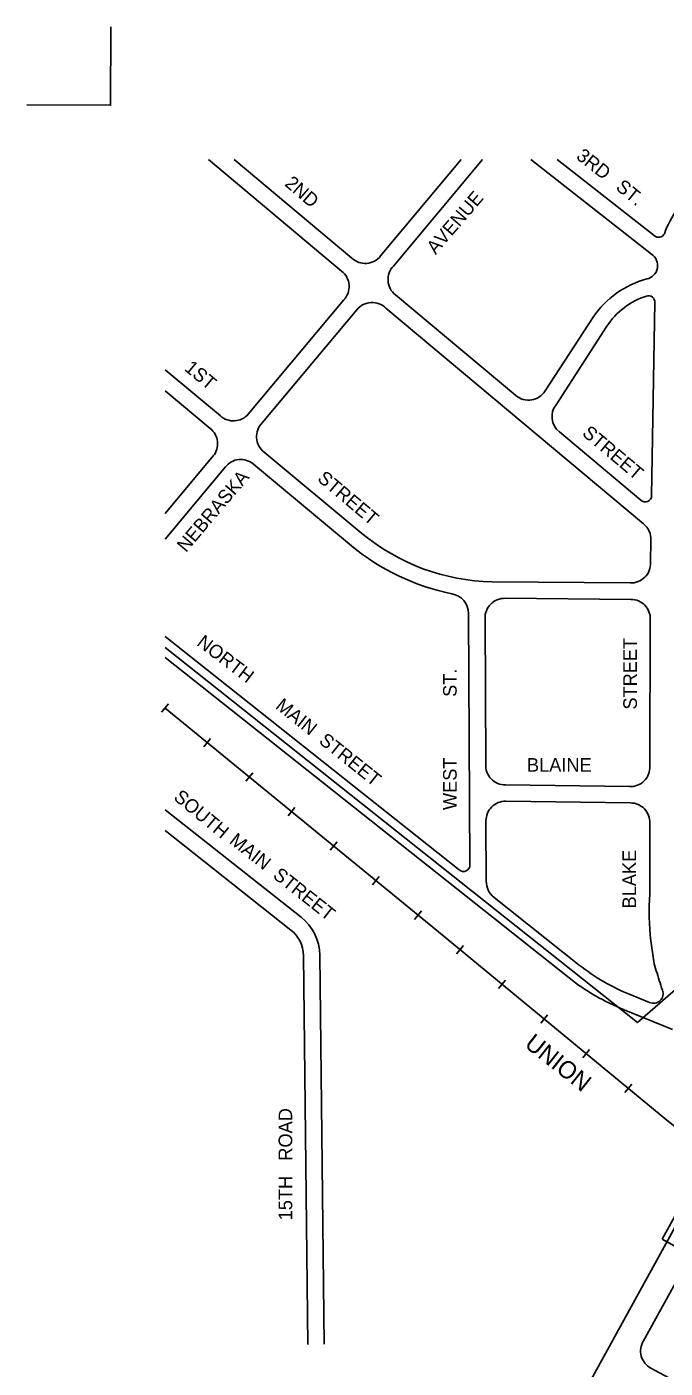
# Model space of a CAD drawing. Extents: x -12.268 to -11.611, y 15.034 to 15.767.
# Drawn here: x -12.2683 to -12.0465, y 15.3008 to 15.7672 of the extents above; entities that cross this region are included whole.
import ezdxf

# ---------------------------------------------------------------- set-up
doc = ezdxf.new("R2010")
doc.units = 0
for name, color, linetype in [('PL Inter Bridges', 7, 'Continuous'), ('PL Inter City Limit', 7, 'Continuous'), ('PL Inter Plot Fence Markers', 7, 'Continuous'), ('PL Inter Railroads', 7, 'Continuous'), ('PL Inter Road Lines', 7, 'Continuous'), ('PL Inter Street Names', 7, 'Continuous')]:
    doc.layers.add(name, color=color, linetype=linetype)

msp = doc.modelspace()

# ---------------------------------------------------------------- linework, layer by layer
at = {"layer": 'PL Inter Bridges'}
msp.add_line((-12.035876423217877, 15.339283277652855), (-12.047475368852094, 15.345679076920801), dxfattribs=at)
msp.add_lwpolyline([(-12.047475368852094, 15.345679076920801), (-12.03638583402644, 15.365815353103248), (-12.00629946337446, 15.420742798106732)], dxfattribs=at)
at = {"layer": 'PL Inter City Limit'}
msp.add_line((-12.22030661752578, 15.551346525240309), (-12.056052719881192, 15.421063112045204), dxfattribs=at)
msp.add_lwpolyline([(-12.056052719881194, 15.421063112045204), (-12.001600411101956, 15.468255112987208), (-11.971847240486975, 15.500341865611206), (-11.925856228392579, 15.57559988540204)], dxfattribs=at)
at = {"layer": 'PL Inter Plot Fence Markers'}
msp.add_lwpolyline([(-12.268348245013714, 15.740047497019225), (-12.239246011465173, 15.739940618473899), (-12.239193940557099, 15.767177828832933)], dxfattribs=at)
at = {"layer": 'PL Inter Road Lines'}
for p, q in [((-12.15898066267798, 15.682273192719807), (-12.205208753983307, 15.721001224534504)), ((-12.155376236886301, 15.686745997050165), (-12.196300316468836, 15.721001224534504)), ((-12.14535736967274, 15.687577363590812), (-12.117349850870378, 15.721001224534504)), ((-12.140907847358836, 15.683988139988692), (-12.10994290897016, 15.721001224534504)), ((-12.051175918287289, 15.688129482908483), (-12.093163421050523, 15.721001224534504)), ((-12.050278860037213, 15.694601517913583), (-12.084012587654842, 15.721001224534504)), ((-12.098339147226755, 15.638961718706764), (-12.140234493765423, 15.673998646253173)), ((-12.191426610590616, 15.632469138861824), (-12.15818990518265, 15.6722149143345)), ((-12.05399358210795, 15.594414041861148), (-12.14354750343905, 15.669371531212354)), ((-12.186520596667554, 15.629443677545282), (-12.15359825533356, 15.668836871875056)), ((-12.071502876692293, 15.666199429586248), (-12.088211534535795, 15.640577869132917)), ((-12.066736830287185, 15.663106233906115), (-12.084408652551968, 15.635798842317488)), ((-12.22030661752578, 15.647972490256942), (-12.20104068788387, 15.631927690655388)), ((-12.22030661752578, 15.640607178992273), (-12.204642533371176, 15.627568903002405)), ((-12.054940644576318, 15.602637233514482), (-12.083225904850433, 15.626364700850838)), ((-12.22030661752578, 15.597944295598342), (-12.203547053445048, 15.617972723972109)), ((-12.185885366197015, 15.619349762486276), (-12.151867641442127, 15.591074691941055)), ((-12.22030661752578, 15.589093748237214), (-12.199330151093733, 15.614149901543085)), ((-12.189563708768397, 15.615128335753997), (-12.155501745613114, 15.586707044436315)), ((-12.058664072563717, 15.573849326110436), (-12.106636539148473, 15.57422289315582)), ((-12.058356366124638, 15.568134833938563), (-12.102111478399616, 15.568496338794318)), ((-12.114357913435926, 15.475847437412773), (-12.114853819431305, 15.56316890261491)), ((-12.108843932949409, 15.51078600717408), (-12.109068000937242, 15.561473346208643)), ((-12.22030661752578, 15.555169096850797), (-12.118049984582747, 15.474060865309868)), ((-12.22030661752578, 15.547932383285769), (-12.07987778862185, 15.436541299546889)), ((-12.219106688644874, 15.531801865971348), (-12.221506546406681, 15.528871216139873)), ((-12.219106688644874, 15.531801865971348), (-12.221506546406681, 15.528871216139873)), ((-12.204453439487478, 15.519802577162304), (-12.206853297249284, 15.51687192733083)), ((-12.204453439487478, 15.519802577162304), (-12.206853297249284, 15.51687192733083)), ((-12.189800190330084, 15.507803288353262), (-12.19220004809189, 15.504872638521787)), ((-12.189800190330084, 15.507803288353262), (-12.19220004809189, 15.504872638521787)), ((-12.175146941172688, 15.495803999544217), (-12.177546798934493, 15.492873349712742)), ((-12.175146941172688, 15.495803999544217), (-12.177546798934493, 15.492873349712742)), ((-12.108631506254884, 15.470139187707504), (-12.108744670410822, 15.49109948539002)), ((-12.160493692015292, 15.483804710735173), (-12.162893549777097, 15.4808740609037)), ((-12.160493692015292, 15.483804710735173), (-12.162893549777097, 15.4808740609037)), ((-12.145840442857896, 15.471805421926131), (-12.148240300619701, 15.468874772094658)), ((-12.145840442857896, 15.471805421926131), (-12.148240300619701, 15.468874772094658)), ((-12.105933784340946, 15.464491705191664), (-12.076346815882825, 15.440992736322524)), ((-12.1311871937005, 15.45980613311709), (-12.133587051462307, 15.456875483285614)), ((-12.1311871937005, 15.45980613311709), (-12.133587051462307, 15.456875483285614)), ((-12.116554714001612, 15.44777178728351), (-12.118964164498236, 15.44484901907239)), ((-12.116554714001612, 15.44777178728351), (-12.118964164498236, 15.44484901907239)), ((-12.172210364325354, 15.444355043368407), (-12.170626803597653, 15.30911895722272)), ((-12.166528935634098, 15.444421570636457), (-12.164945374906397, 15.30918548449077)), ((-12.101940872945983, 15.435724534800375), (-12.104350323442606, 15.432801766589254)), ((-12.101940872945983, 15.435724534800375), (-12.104350323442606, 15.432801766589254)), ((-12.05863696292723, 15.430708232752657), (-12.051885733832695, 15.427962320277622)), ((-12.087327031890354, 15.42367728231724), (-12.089736482386977, 15.420754514106118)), ((-12.087327031890354, 15.42367728231724), (-12.089736482386977, 15.420754514106118)), ((-12.060772023664727, 15.425442819806037), (-12.043870460743813, 15.418576452490592)), ((-12.072713190834726, 15.411630029834107), (-12.07512264133135, 15.408707261622986)), ((-12.072713190834726, 15.411630029834107), (-12.07512264133135, 15.408707261622986)), ((-12.058099349779098, 15.399582777350972), (-12.060508800275722, 15.39666000913985)), ((-12.058099349779098, 15.399582777350972), (-12.060508800275722, 15.39666000913985)), ((-12.014168305128733, 15.280731070022647), (-12.051418836412589, 15.300837319693066))]:
    msp.add_line(p, q, dxfattribs=at)
for points in [[(-12.051165482678101, 15.604192101096181), (-12.050078430228643, 15.671282560738419)], [(-12.051561498574813, 15.580933605801754), (-12.05146138755593, 15.588637891910002)], [(-12.051779983747572, 15.510118182178491), (-12.051628290059687, 15.561201521272123)], [(-12.22030661752578, 15.53033654105561), (-12.127240101845338, 15.454126003166998), (-12.045856429280834, 15.38703552040773), (-11.963305965711822, 15.321111828652972), (-11.900590949219461, 15.276773770481633), (-11.83000009344667, 15.22951873479902), (-11.755817780330103, 15.178746413936452)], [(-12.22030661752578, 15.53033654105561), (-12.127240101845338, 15.454126003166998), (-12.045856429280834, 15.38703552040773), (-11.963305965711822, 15.321111828652972), (-11.900590949219461, 15.276773770481633), (-11.83000009344667, 15.22951873479902), (-11.755817780330103, 15.178746413936452)], [(-12.22030661752578, 15.53033654105561), (-12.127240101845338, 15.454126003166998), (-12.045856429280834, 15.38703552040773), (-11.963305965711822, 15.321111828652972), (-11.900590949219461, 15.276773770481633), (-11.83000009344667, 15.22951873479902), (-11.755817780330103, 15.178746413936452)], [(-12.17949549470292, 15.100418205294133), (-12.142881115231878, 15.170685507073118), (-12.110156051293915, 15.227093183071451), (-12.072887358529972, 15.295610241306697), (-12.034726842089416, 15.364901705369816), (-11.991121142137137, 15.444510821518394), (-11.95597302777878, 15.507920889054695), (-11.950939290571403, 15.516941085247538)], [(-12.058853535764833, 15.503038214969688), (-12.101921693454477, 15.503652516332648)], [(-12.058520210508105, 15.497361573937145), (-12.101878924045632, 15.4979441947093)], [(-12.22030661752578, 15.49496674309579), (-12.173006312038238, 15.457596888484083)], [(-12.22030661752578, 15.487725629063142), (-12.176528615261448, 15.453138588600162)], [(-12.051852073657447, 15.46574961613623), (-12.051852073657445, 15.48353594677934), (-12.051815337216032, 15.490297161797194)], [(-12.054003300219089, 15.310331994971843), (-12.0264318824043, 15.36033346670265), (-11.982827186944615, 15.43994069744103), (-11.979041560712696, 15.446788345821078)], [(-12.049542706769008, 15.439020011041386), (-12.050238373050655, 15.441454843027138), (-12.05146664015, 15.449438579172886)]]:
    msp.add_lwpolyline(points, dxfattribs=at)
for centre, radius, start, end in [((-12.014515989721529, 15.683413873657798), 0.034344122999565574, 143.5598604741774, 159.84018211273883), ((-12.04875517568267, 15.696216905493156), 0.0022206060083952103, 226.67333337424523, 334.1943091151868), ((-12.053859886327395, 15.68418437325917), 0.004771537968562064, 281.8420761153267, 55.77145416021233), ((-12.150740001920536, 15.691659128131784), 0.006755259557037353, 226.6608992285783, 322.8261838652419), ((-12.1360457277075, 15.679298435927768), 0.006755259557037353, 136.03410754448885, 231.6784047674356), ((-12.163064231905661, 15.676891929480966), 0.006755259557037353, 316.1834476230963, 52.80697131694109), ((-12.04441831233241, 15.647999088763314), 0.03263167223167851, 105.03033228029068, 146.0996081411975), ((-12.148333495473736, 15.664604161714731), 0.006755259557037353, 44.888312462340934, 141.20175461339755), ((-12.044912027513352, 15.64868873290729), 0.026156956076115522, 107.91930069360376, 146.5511826915752), ((-12.052292010915087, 15.67145905886623), 0.0022206060083952103, 355.44121033381003, 107.50447272662763), ((-12.093968327107394, 15.644112394698043), 0.006755259557037353, 229.68234551075795, 328.4511235870442), ((-12.196500086628625, 15.636929337576534), 0.006755259557037353, 227.76616614844318, 318.68062217317606), ((-12.079055279581013, 15.631678778056243), 0.006755259557037353, 142.4173906549829, 231.8742597970371), ((-12.208787854394858, 15.6222350633635), 0.006755259557037353, 320.8785685560922, 52.14658043520285), ((-12.181732887977807, 15.62467803202919), 0.006755259557037353, 135.13232258099603, 232.06965812498072), ((-12.193984193525152, 15.610020220035043), 0.006755259557037353, 49.127591702705814, 142.31438841546628), ((-12.053385877481816, 15.604222727231395), 0.0022206060083952103, 225.56060617492008, 359.2097634978867), ((-12.105229971247795, 15.647126168251877), 0.07291666666666666, 230.2378270571513, 268.9190758133462), ((-12.058198890375415, 15.589127368610555), 0.006755259557037353, 355.84478619449345, 51.499346279978), ((-12.10439886996878, 15.648767319316766), 0.0803926714157269, 230.53061332360008, 258.32166294731377), ((-12.058308277032086, 15.580595209390083), 0.006755259557037353, 266.9808681508253, 2.871363290558179), ((-12.121606689026702, 15.563348579854685), 0.006755259557037353, 358.47585993294706, 82.04435141584042), ((-12.102318175233412, 15.561744242223485), 0.006755259557037353, 88.24659513996971, 182.29826274433145), ((-12.058381201469869, 15.561379620034579), 0.006755259557037353, 358.48925272940954, 89.78935470088595), ((-12.102099401920066, 15.510405438025087), 0.006755259557037353, 176.77043397289412, 271.50743575876515), ((-12.058527050345436, 15.50978558030394), 0.006755259557037353, 267.22978420281106, 2.822155299828978), ((-12.101990015263395, 15.49118984866958), 0.006755259557037353, 89.05772016644494, 180.76645300099676), ((-12.058563512564325, 15.490606453167326), 0.006755259557037353, 357.3757799722054, 89.63272439264102), ((-12.116574902819757, 15.475720752305122), 0.0022206060083952103, 228.37366043463595, 3.2704879232484245), ((-12.101880628606722, 15.469895912837291), 0.006755259557037353, 177.93618027146263, 233.1301023541092), ((-11.945013937891176, 15.460114153123474), 0.10698666130588566, 176.98057923144137, 185.72674149399504), ((-12.18357322170787, 15.444221988832311), 0.017045454545454544, 0.670880105726809, 51.68931539763433), ((-12.18357322170787, 15.444221988832311), 0.011363636363636362, 0.670880105726809, 51.68931539763433), ((-12.031237016795965, 15.498281032234265), 0.07291666666666666, 231.77481498226118, 247.92804582153838), ((-12.031237016795965, 15.498281032234265), 0.07859848484848483, 231.77481498226118, 247.92804582153838), ((-11.950621223213185, 15.466925509394828), 0.10278218107842989, 195.75362398339252, 199.6986978411962), ((-12.05054182440832, 15.431063649718476), 0.003379990657030254, 246.57130719120602, 21.097949589020345), ((-12.048244704618199, 15.306800407738265), 0.006755259557037353, 148.48036341647045, 241.97377672701)]:
    msp.add_arc(centre, radius, start, end, dxfattribs=at)

# ---------------------------------------------------------------- texts
at = {"layer": 'PL Inter Railroads'}
msp.add_text('UNION', height=0.006059999999999999, rotation=321.6179872879891, dxfattribs=at).set_placement((-12.095718578255351, 15.412812697064847))
at = {"layer": 'PL Inter Street Names'}
for s, height, rotation, p in [('3RD', 0.004729999999999999, 321.6325146151376, (-12.077709897499485, 15.721588254180153)), ('2ND', 0.004729999999999999, 319.26789330029305, (-12.179001167863051, 15.71219655522728)), ('ST.', 0.004729999999999999, 320.89062641620444, (-12.063947897782395, 15.710876137059874)), ('AVENUE', 0.004729999999999998, 49.38056229685586, (-12.126254922603875, 15.687780648310559)), ('1ST', 0.004729999999999999, 320.26769712804725, (-12.213888868774497, 15.647978345242816)), ('STREET', 0.004729999999999999, 319.85309638698817, (-12.075638584603913, 15.625383878900815)), ('NEBRASKA', 0.004729999999999999, 49.78253248447305, (-12.213014346466608, 15.584186437602451)), ('STREET', 0.004729999999999999, 319.78088387482904, (-12.16766393123939, 15.609629911318923)), ('NORTH', 0.004729999999999999, 322.70748572296486, (-12.209594145666324, 15.552381323248875)), ('STREET', 0.004729999999999999, 89.99999846476551, (-12.056293739438324, 15.529803338475045)), ('WEST            ST.', 0.004729999999999999, 89.99999846476551, (-12.118935831492898, 15.494872532777562)), ('MAIN  STREET', 0.004729999999999999, 321.38559251256663, (-12.182236689351983, 15.530444858285485)), ('SOUTH', 0.004729999999999999, 320.4022472909506, (-12.21764980044068, 15.498760355601446)), ('MAIN  STREET', 0.004729999999999998, 321.56009372302924, (-12.198283863597835, 15.483602072206253)), ('BLAKE', 0.004729999999999999, 89.99999846476551, (-12.056585437189451, 15.460670971457885)), ('15TH   ROAD', 0.004729999999999999, 89.99999846476551, (-12.176108590713847, 15.352232332476293))]:
    msp.add_text(s, height=height, rotation=rotation, dxfattribs=at).set_placement(p)
msp.add_text('BLAINE', height=0.004729999999999999, dxfattribs=at).set_placement((-12.094506144835991, 15.50821770489163))

doc.saveas('drawing.dxf')
